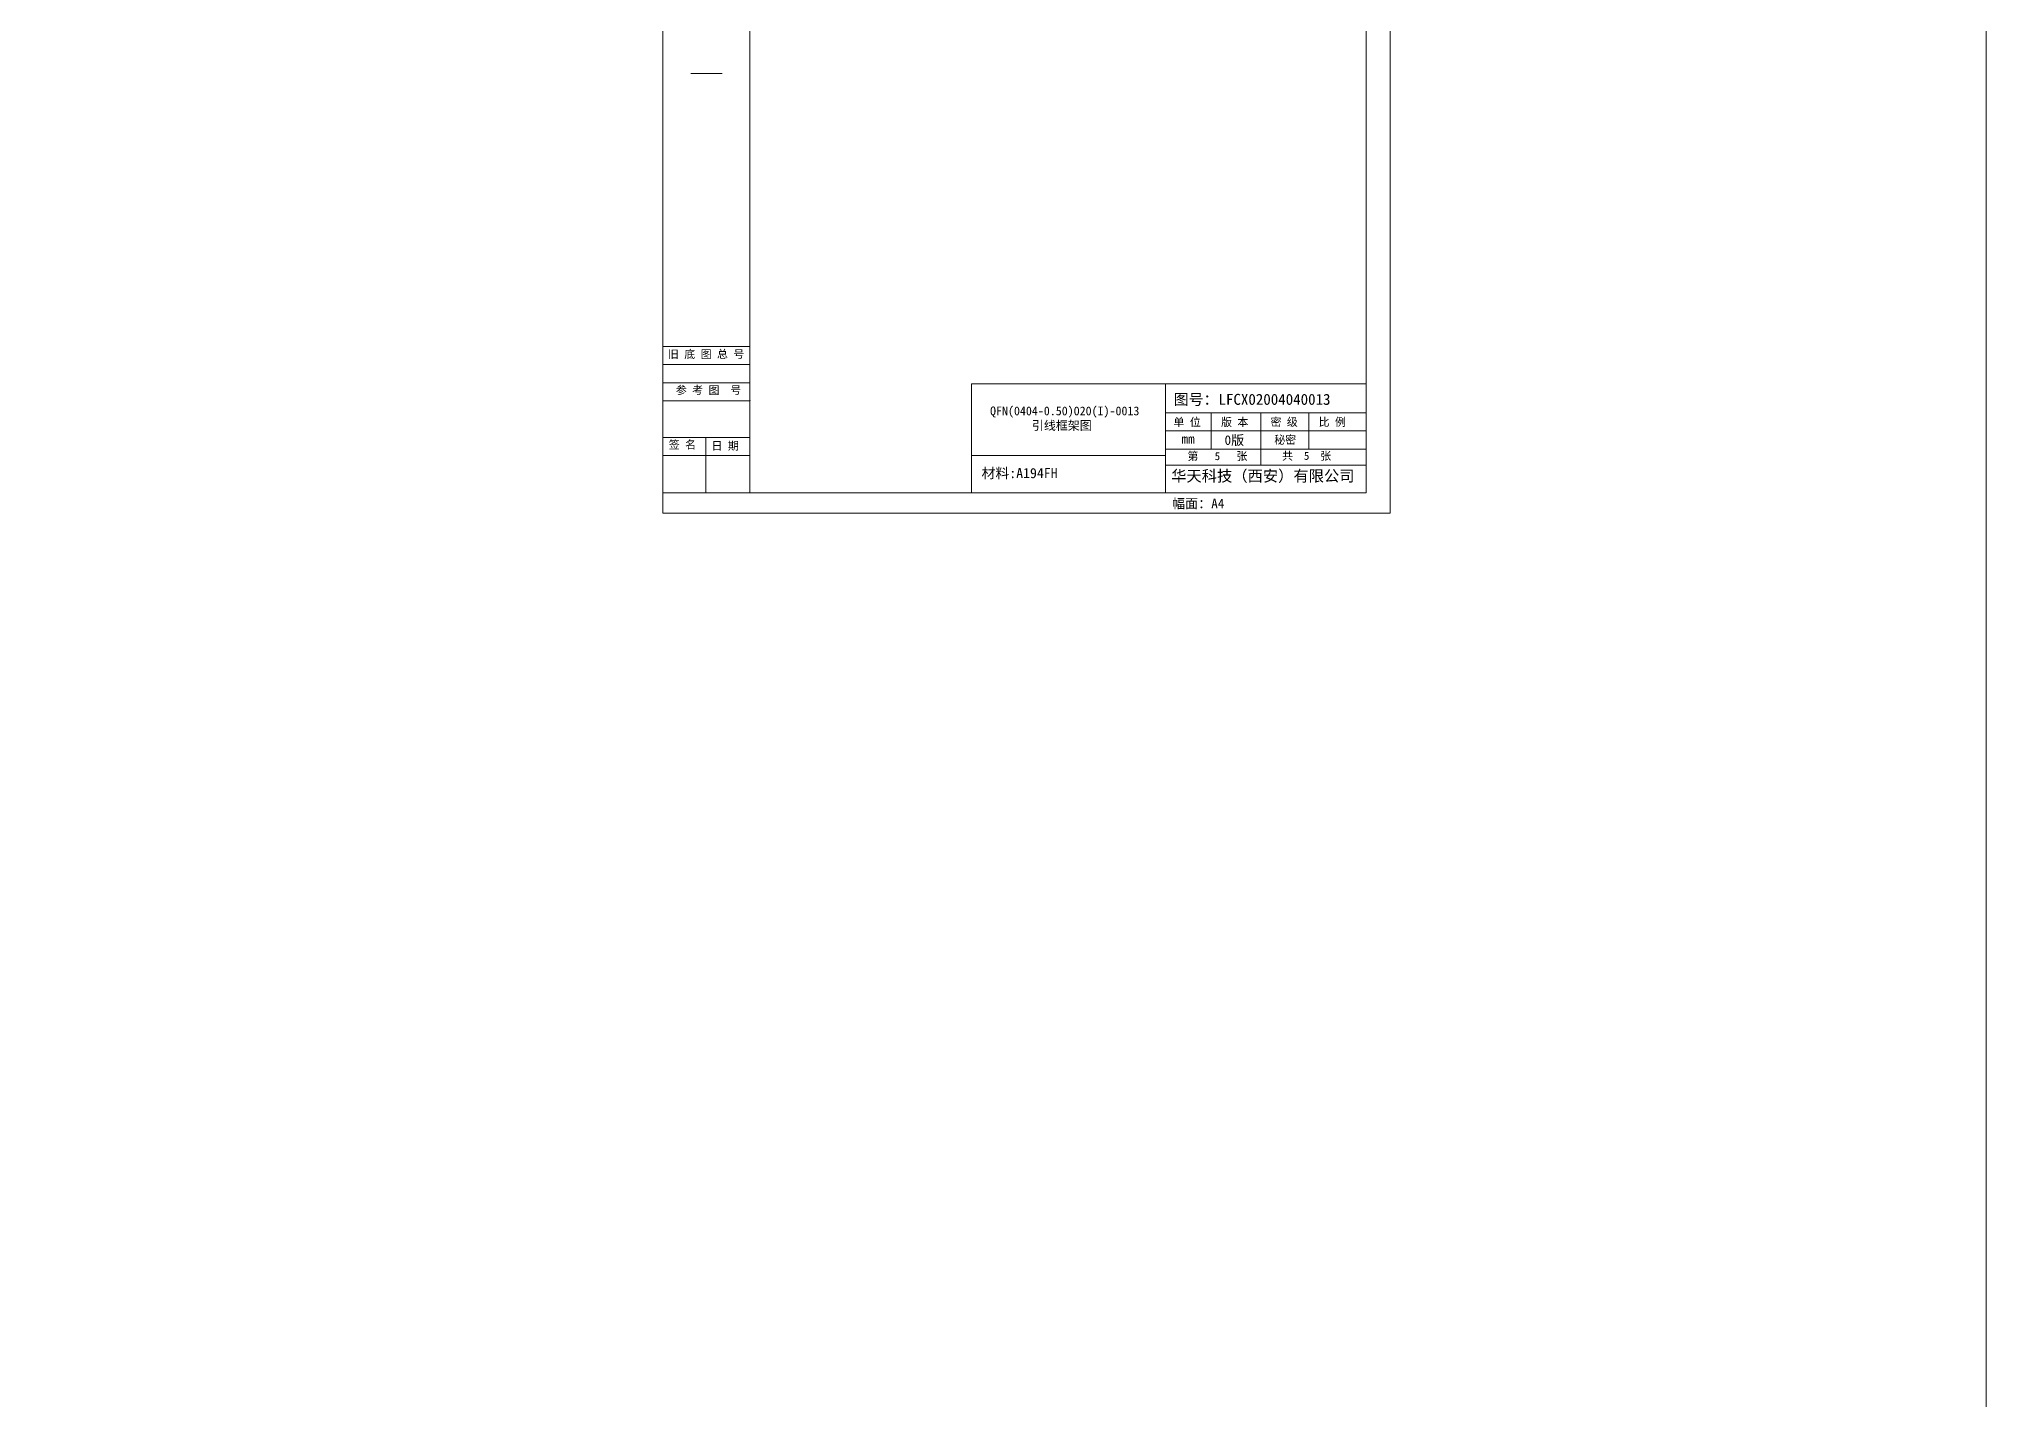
# Model space of a CAD drawing. Header units: millimetres. Extents: x 2103 to 2391, y 501 to 745.
# Drawn here: x 2338.74 to 2360.03, y 714.5 to 729.37 of the extents above; entities that cross this region are included whole.
import ezdxf

# ---------------------------------------------------------------- set-up
doc = ezdxf.new("R2010")
doc.units = ezdxf.units.MM
doc.layers.add('TEMPLATE', color=7, linetype='Continuous')
doc.layers.add('图层1实体', color=7, linetype='Continuous', lineweight=18)
doc.styles.add('宋体', font='')
doc.styles.get('宋体').set_extended_font_data('宋体')

msp = doc.modelspace()

# ---------------------------------------------------------------- linework, layer by layer
at = {"layer": 'TEMPLATE', "lineweight": 5}
msp.add_lwpolyline([(2102.58575, 744.98765), (2360.03062, 744.98765), (2360.03062, 501.11025), (2102.58575, 501.11025)], close=True, dxfattribs=at)
at = {"layer": '图层1实体', "color": 7, "lineweight": 0}
for p, q in [((2345.86941, 728.99339, 0.0291), (2346.21079, 728.99339, 0.0291)), ((2346.51274, 726.01119, 0.0291), (2345.56217, 726.01119, 0.0291)), ((2346.51274, 725.81213, 0.0291), (2345.56217, 725.81213, 0.0291)), ((2346.51274, 725.61307, 0.0291), (2345.56217, 725.61307, 0.0291)), ((2348.93704, 725.60304, 0.0291), (2353.25148, 725.60304, 0.0291)), ((2348.93704, 724.40931, 0.0291), (2348.93704, 725.60304, 0.0291)), ((2351.05816, 725.60304, 0.0291), (2351.05816, 724.40931, 0.0291)), ((2346.51274, 725.41402, 0.0291), (2345.56217, 725.41402, 0.0291)), ((2346.51767, 725.42445, 0.0291), (2346.51767, 725.41854, 0.0291)), ((2351.05816, 725.28359, 0.0291), (2353.25148, 725.28359, 0.0291)), ((2351.55998, 725.27956, 0.0291), (2351.55998, 724.88692, 0.0291)), ((2352.10012, 725.27956, 0.0291), (2352.10012, 724.71225, 0.0291)), ((2352.62624, 725.27956, 0.0291), (2352.62624, 724.88692, 0.0291)), ((2345.56217, 725.01631, 0.0291), (2346.51274, 725.0159, 0.0291)), ((2346.0323, 725.01631, 0.0291), (2346.0323, 724.41341, 0.0291)), ((2346.0323, 724.41341, 0.0291), (2346.0323, 725.0104, 0.0291)), ((2351.05816, 725.08841, 0.0291), (2353.25148, 725.08841, 0.0291)), ((2351.05816, 724.88692, 0.0291), (2353.25148, 724.88692, 0.0291)), ((2346.51274, 724.81646, 0.0291), (2345.56217, 724.81646, 0.0291)), ((2351.05816, 724.81646, 0.0291), (2348.93704, 724.81646, 0.0291)), ((2351.05816, 724.71225, 0.0291), (2353.25148, 724.71225, 0.0291)), ((2346.51212, 724.40867, 0.0291), (2345.56487, 724.40867, 0.0291))]:
    msp.add_line(p, q, dxfattribs=at)
at = {"layer": '图层1实体', "color": 7, "lineweight": 0, "elevation": 0.0291}
for points in [[(2345.56217, 735.23209), (2353.5163, 735.23209), (2353.5163, 724.18672), (2345.56217, 724.18672)], [(2346.51274, 735.00816), (2353.25148, 735.00816), (2353.25148, 724.40931), (2346.51274, 724.40931)]]:
    msp.add_lwpolyline(points, close=True, dxfattribs=at)

# ---------------------------------------------------------------- texts
at = {"layer": '图层1实体', "color": 7, "lineweight": 0, "style": '宋体'}
for s, insert, char_height, width, attachment_point in [('{\\fSimSun|b0|i0|c87|p0;旧 底 图 总 号}', (2345.61891, 725.96923, 0.0291), 0.0874739, 2.5445681, 1), ('{\\fSimSun|b0|i0|c87|p0;参 考 图  号}', (2345.70493, 725.57618, 0.0291), 0.0874739, 2.2090902, 1), ('{\\f宋体|b0|i0|c134|p2;\\C0;QFN(0404-0.50)020(I)-0013\\P\\f宋体|b0|i0|c134|p2;\\C256;       引线框架图}', (2349.14095, 725.35347, 0.03492), 0.096, 2.0647018, 1), ('{\\C256;图号：LFCX02004040013}', (2351.14752, 725.49191, 0.0291), 0.12, 3.2260965, 1), ('单 位', (2351.1461, 725.12955, 0.0291), 0.087474, 0.4504907, 7), ('版 本', (2351.66671, 725.12858, 0.0291), 0.087474, 0.4497618, 7), ('密 级', (2352.20685, 725.13053, 0.0291), 0.087474, 0.446846, 7), ('比 例', (2352.73297, 725.13004, 0.0291), 0.087474, 0.4235196, 7), ('{\\fSimSun|b0|i0|c87|p0; 签 名}', (2345.56822, 724.97979, 0.0291), 0.0874739, 1.0768524, 1), ('{\\fSimSun|b0|i0|c87|p0; 日 期}', (2346.03583, 724.96796, 0.0291), 0.0874739, 1.101644, 1), ('mm', (2351.23448, 724.94782, 0.0291), 0.104969, 0.2204343, 7), ('0版', (2351.70488, 724.92143, 0.0291), 0.104969, 0.301785, 7), ('秘密', (2352.24843, 724.93543, 0.0291), 0.087474, 0.446846, 7), ('材料:A194FH', (2349.04812, 724.68142, 0.0291), 0.111026, 2.5879582, 1), ('{\\fSimSun|b0|i0|c87|p0;华天科技（西安）有限公司}', (2351.1214, 724.65599, 0.0291), 0.1224635, 6.2064992, 1), ('{\\fSimSun|b0|i0|c87|p0;第   5   张}', (2351.29925, 724.85488, 0.0291), 0.0874739, 2.0318566, 1), ('{\\fSimSun|b0|i0|c87|p0;共  5  张}', (2352.33378, 724.85785, 0.0291), 0.0874739, 1.6584001, 1), ('幅面：A4', (2351.13005, 724.22871, 0.0291), 0.104969, 0.8703656, 7)]:
    msp.add_mtext(s, dxfattribs=dict(at, insert=insert, char_height=char_height, width=width, attachment_point=attachment_point))

doc.saveas('drawing.dxf')
